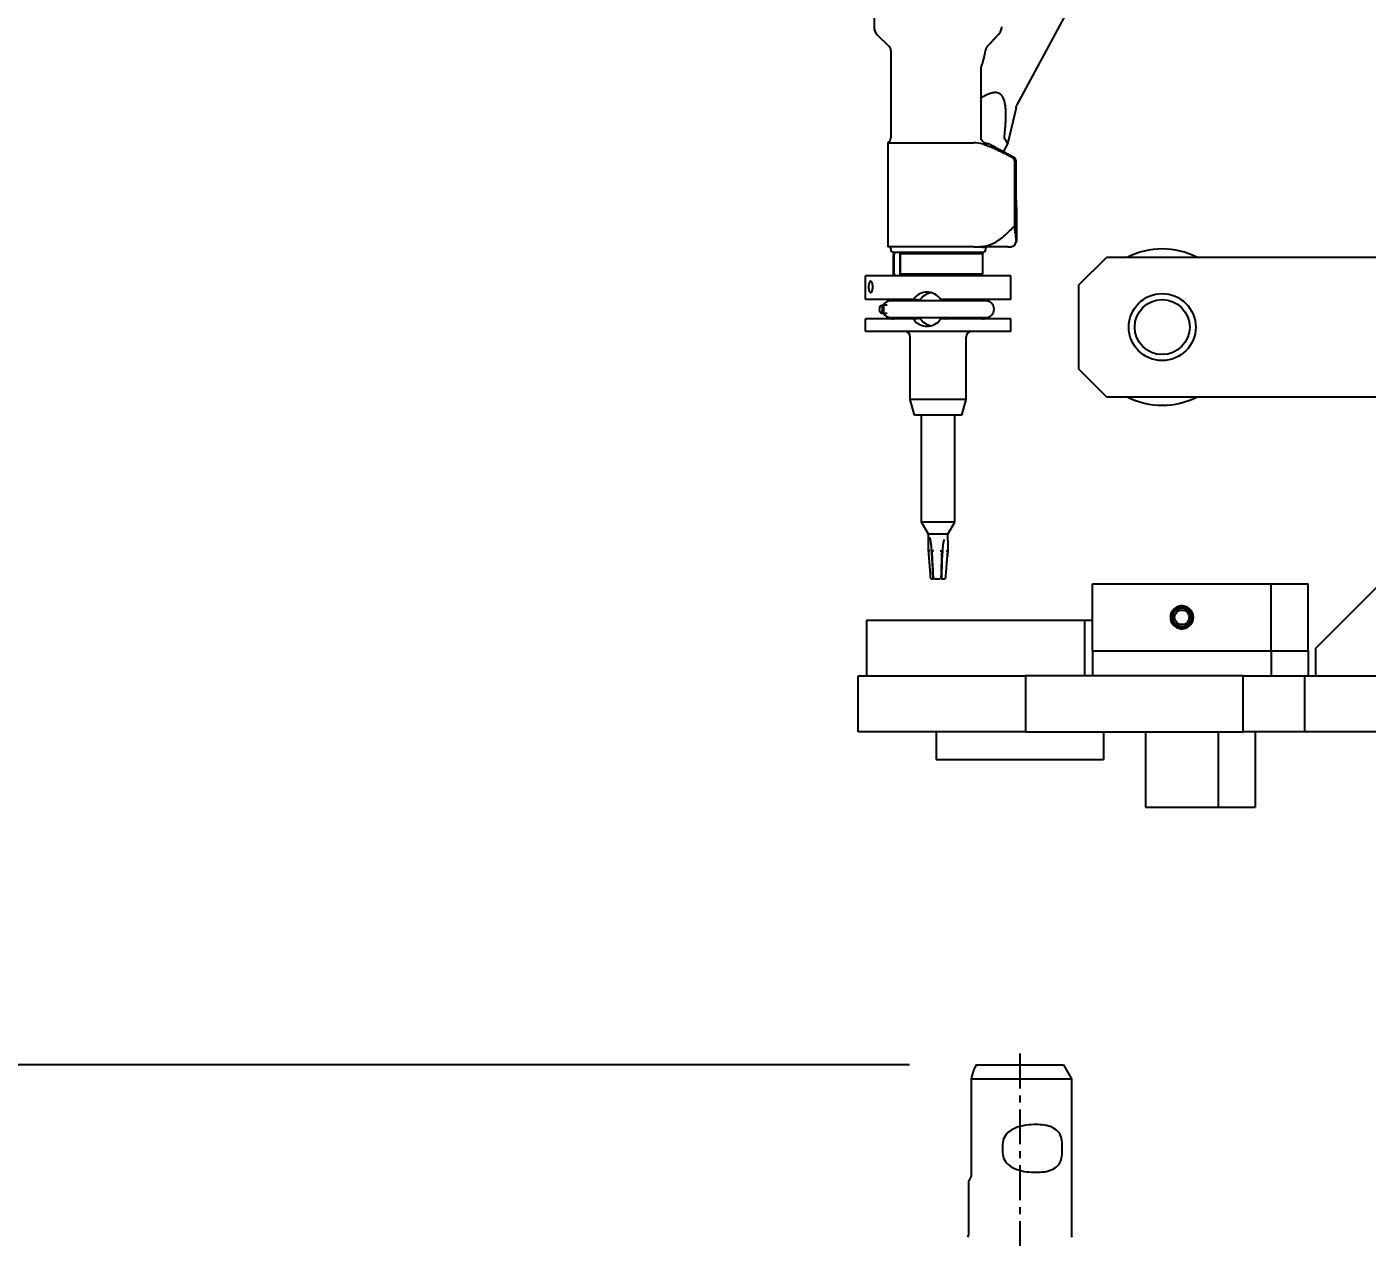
# Model space of a CAD drawing. Header units: millimetres. Extents: x 0 to 7722, y 0 to 5460.
# Drawn here: x 3189.7 to 3429.9, y 1658.3 to 1875.2 of the extents above; entities that cross this region are included whole.
import ezdxf

# ---------------------------------------------------------------- set-up
doc = ezdxf.new("R2010")
doc.units = ezdxf.units.MM
doc.header["$LTSCALE"] = 5
doc.linetypes.add('CENTER', pattern=[2, 1.25, -0.25, 0.25, -0.25])
doc.layers.get('0').update_dxf_attribs({"linetype": 'CONTINUOUS'})
doc.layers.get('Defpoints').update_dxf_attribs({"linetype": 'CONTINUOUS'})
doc.layers.add('1', color=1, linetype='CENTER')
doc.styles.add('DIM', font='romans.shx', dxfattribs={"width": 0.85})
doc.dimstyles.new('KOCPSM$0', dxfattribs={"dimtxt": 3, "dimasz": 2.5, "dimexe": 0.8, "dimexo": 0.8, "dimgap": 0.8, "dimtad": 1, "dimdsep": 46, "dimtxsty": 'DIM', "dimblk": 'CLOSEDBLANK', "dimcen": 0, "dimclrd": 4, "dimclre": 4, "dimclrt": 7, "dimazin": 2, "dimtfac": 1, "dimtmove": 0, "dimatfit": 3, "dimldrblk": 'CLOSEDBLANK', "dimfxl": 1, "dimarcsym": 0})

# ---------------------------------------------------------------- blocks, each defined once
blk = doc.blocks.new('_ClosedBlank')
at = {"color": 0, "linetype": 'ByBlock', "lineweight": -2}
for p, q in [((-1, 0.1667), (0, 0)), ((-1, 0.1667), (-1, -0.1667)), ((0, 0), (-1, -0.1667))]:
    blk.add_line(p, q, dxfattribs=at)
blk = doc.blocks.new('*D14')
at = {"color": 4, "linetype": 'ByBlock', "lineweight": -2, "transparency": 16777216}
for p, q in [((3347.85, 1689.23), (2785.13, 1689.23)), ((2797.13, 572.39), (2797.13, 1651.73)), ((3030.63, 534.89), (2785.13, 534.89))]:
    blk.add_line(p, q, dxfattribs=at)
at = {"layer": 'Defpoints', "color": 0, "transparency": 16777216}
for p in [(2797.13, 1689.23), (3359.85, 1689.23), (3042.63, 534.89)]:
    blk.add_point(p, dxfattribs=at)
at = {"color": 4, "lineweight": -2, "transparency": 16777216, "xscale": 37.5, "yscale": 37.5, "zscale": 37.5}
for p, rotation in [((2797.13, 1689.23), 90), ((2797.13, 534.89), 270)]:
    blk.add_blockref('_ClosedBlank', p, dxfattribs=dict(at, rotation=rotation))
at = {"color": 7, "transparency": 16777216, "insert": (2750.85, 1112.06), "char_height": 45, "attachment_point": 5, "rotation": 90, "style": 'DIM'}
blk.add_mtext('(1154.33)', dxfattribs=at)

msp = doc.modelspace()

# ---------------------------------------------------------------- linework, layer by layer
for p, q in [((3341.502, 1896.007), (3341.502, 1875.201)), ((3367.153, 1861.24), (3381.522, 1887.898)), ((3344.209, 1871.665), (3342.088, 1873.787)), ((3364.387, 1875.201), (3364.386, 1875.198)), ((3344.502, 1870.958), (3344.502, 1855.301)), ((3360.979, 1868.609), (3360.979, 1868.876)), ((3360.7, 1855.301), (3360.7, 1867.742)), ((3366.943, 1860.684), (3365.428, 1854.157)), ((3344.002, 1854.435), (3359.394, 1854.435)), ((3344.002, 1854.435), (3344.002, 1835.801)), ((3361.639, 1854.301), (3361.861, 1854.301)), ((3364.714, 1852.814), (3365.405, 1854.098)), ((3366.726, 1839.622), (3366.726, 1850.971)), ((3366.988, 1845.859), (3366.988, 1850.971)), ((3367.002, 1842.851), (3367.002, 1836.801)), ((3359.394, 1835.801), (3344.002, 1835.801)), ((3344.502, 1835.501), (3344.502, 1835.301)), ((3345.002, 1834.801), (3361.002, 1834.801)), ((3345.302, 1834.801), (3345.002, 1834.501)), ((3346.116, 1834.801), (3346.116, 1830.601)), ((3359.394, 1835.801), (3360.383, 1835.801)), ((3360.564, 1835.801), (3360.383, 1835.801)), ((3361.51, 1835.801), (3360.564, 1835.801)), ((3360.702, 1834.801), (3361.002, 1834.501)), ((3361.502, 1835.501), (3361.502, 1835.301)), ((3365.459, 1835.801), (3361.51, 1835.801)), ((3365.459, 1835.801), (3366.149, 1835.801)), ((3366.646, 1836.051), (3366.935, 1836.551)), ((3345.128, 1834.501), (3345.002, 1834.501)), ((3345.002, 1830.901), (3345.002, 1834.501)), ((3345.128, 1830.901), (3345.128, 1834.501)), ((3361.002, 1834.501), (3346.204, 1834.501)), ((3346.204, 1834.501), (3346.204, 1830.901)), ((3361.002, 1830.901), (3361.002, 1834.501)), ((3378.132, 1828.894), (3383.132, 1833.894)), ((3468.132, 1833.894), (3383.132, 1833.894)), ((3366.002, 1830.601), (3340.002, 1830.601)), ((3340.002, 1826.351), (3340.002, 1830.601)), ((3345.128, 1830.901), (3345.002, 1830.901)), ((3345.302, 1830.601), (3345.002, 1830.901)), ((3361.002, 1830.901), (3346.204, 1830.901)), ((3360.702, 1830.601), (3361.002, 1830.901)), ((3366.002, 1826.351), (3366.002, 1830.601)), ((3378.132, 1828.894), (3378.132, 1813.894)), ((3348.54, 1826.351), (3340.002, 1826.351)), ((3342.708, 1825.267), (3342.985, 1825.347)), ((3343.854, 1825.351), (3343.013, 1825.351)), ((3361.502, 1826.101), (3344.502, 1826.101)), ((3348.54, 1826.351), (3349.305, 1826.351)), ((3366.002, 1826.351), (3353.474, 1826.351)), ((3348.54, 1822.851), (3340.002, 1822.851)), ((3340.002, 1820.601), (3340.002, 1822.851)), ((3342.708, 1823.935), (3342.985, 1823.855)), ((3343.854, 1823.851), (3343.013, 1823.851)), ((3344.502, 1823.101), (3361.502, 1823.101)), ((3349.305, 1822.851), (3348.54, 1822.851)), ((3366.002, 1822.851), (3353.474, 1822.851)), ((3366.002, 1820.601), (3366.002, 1822.851)), ((3366.002, 1820.601), (3340.002, 1820.601)), ((3348.002, 1808.4), (3348.002, 1819.601)), ((3358.002, 1808.4), (3358.002, 1819.601)), ((3383.132, 1808.894), (3378.132, 1813.894)), ((3358.002, 1808.4), (3348.002, 1808.4)), ((3348.752, 1805.601), (3348.002, 1808.4)), ((3357.252, 1805.601), (3358.002, 1808.4)), ((3383.132, 1808.894), (3455.632, 1808.894)), ((3357.252, 1805.601), (3348.752, 1805.601)), ((3350.002, 1786.466), (3350.002, 1805.601)), ((3356.002, 1786.466), (3356.002, 1805.601)), ((3420.632, 1763.894), (3450.632, 1793.894)), ((3356.002, 1786.466), (3350.002, 1786.466)), ((3351.252, 1784.301), (3350.002, 1786.466)), ((3354.752, 1784.301), (3356.002, 1786.466)), ((3354.752, 1784.301), (3351.252, 1784.301)), ((3351.252, 1783.234), (3351.252, 1784.301)), ((3354.752, 1783.17), (3354.752, 1784.301)), ((3351.895, 1781.301), (3351.894, 1781.301)), ((3351.907, 1781.301), (3351.895, 1781.301)), ((3351.907, 1781.301), (3351.907, 1781.301)), ((3353.636, 1781.301), (3353.622, 1781.301)), ((3353.622, 1781.301), (3353.622, 1781.301)), ((3353.637, 1781.301), (3353.636, 1781.301)), ((3354.732, 1781.301), (3354.729, 1781.301)), ((3354.729, 1781.301), (3354.729, 1781.301)), ((3354.732, 1781.301), (3354.732, 1781.301)), ((3351.805, 1776.301), (3352.107, 1776.301)), ((3352.38, 1776.301), (3353.277, 1776.301)), ((3353.58, 1776.301), (3354.149, 1776.301)), ((3380.66, 1775.394), (3412.66, 1775.394)), ((3380.66, 1763.394), (3380.66, 1775.394)), ((3412.66, 1763.394), (3412.66, 1775.394)), ((3412.66, 1775.394), (3419.282, 1775.394)), ((3419.282, 1763.394), (3419.282, 1775.394)), ((3340.132, 1768.894), (3379.245, 1768.894)), ((3340.132, 1768.894), (3340.132, 1758.894)), ((3379.245, 1768.894), (3380.66, 1768.894)), ((3379.245, 1758.894), (3379.245, 1768.894)), ((3380.66, 1763.394), (3412.66, 1763.394)), ((3380.66, 1763.394), (3380.66, 1758.894)), ((3380.66, 1763.394), (3412.66, 1763.394)), ((3412.66, 1763.394), (3412.66, 1758.894)), ((3412.66, 1763.394), (3419.282, 1763.394)), ((3412.66, 1763.394), (3419.282, 1763.394)), ((3419.282, 1763.394), (3419.282, 1758.894)), ((3420.632, 1758.894), (3420.632, 1763.894)), ((3338.632, 1758.894), (3368.632, 1758.894)), ((3338.632, 1748.894), (3338.632, 1758.894)), ((3368.632, 1758.894), (3368.632, 1748.894)), ((3407.632, 1758.894), (3368.632, 1758.894)), ((3407.632, 1758.894), (3418.632, 1758.894)), ((3407.632, 1748.894), (3407.632, 1758.894)), ((3418.632, 1758.894), (3418.632, 1748.894)), ((3418.632, 1758.894), (3455.632, 1758.894)), ((3368.632, 1748.894), (3338.632, 1748.894)), ((3352.632, 1748.894), (3352.632, 1743.894)), ((3368.632, 1748.894), (3407.632, 1748.894)), ((3382.632, 1748.894), (3382.632, 1743.894)), ((3390.16, 1748.894), (3390.16, 1735.394)), ((3403.16, 1748.894), (3403.16, 1735.394)), ((3418.632, 1748.894), (3407.632, 1748.894)), ((3409.782, 1748.894), (3409.782, 1735.394)), ((3465.632, 1748.894), (3418.632, 1748.894)), ((3352.632, 1743.894), (3382.632, 1743.894)), ((3390.16, 1735.394), (3403.16, 1735.394)), ((3403.16, 1735.394), (3409.782, 1735.394)), ((3359.846, 1689.229), (3359.551, 1688.719)), ((3359.846, 1689.229), (3375.419, 1689.229)), ((3375.419, 1689.229), (3376.862, 1686.729)), ((3358.905, 1686.729), (3376.862, 1686.729)), ((3358.905, 1686.729), (3358.905, 1669.332)), ((3376.862, 1686.729), (3376.862, 1658.666)), ((3364.54, 1674.961), (3364.54, 1673.496)), ((3375.219, 1673.496), (3375.219, 1674.961)), ((3358.402, 1668.105), (3358.402, 1658.666))]:
    msp.add_line(p, q)
for centre, radius in [((3393.132, 1821.394), 6), ((3393.132, 1821.394), 4.927), ((3396.66, 1769.394), 2), ((3396.66, 1769.394), 1.694), ((3396.66, 1769.394), 1.65), ((3396.66, 1769.394), 1.3)]:
    msp.add_circle(centre, radius)
for centre, radius, start, end in [((3343.502, 1875.201), 2, 180, 225), ((3343.502, 1870.958), 1, 0, 45), ((3343.502, 1855.301), 1, 300, 0), ((3344.202, 1835.501), 0.3, 0, 90), ((3345.002, 1835.301), 0.5, 180, 270), ((3361.002, 1835.301), 0.5, 270, 0), ((3361.802, 1835.501), 0.3, 90, 180), ((3366.502, 1836.801), 0.5, 330, 0), ((3393.132, 1821.394), 14, 63.2345, 116.7655), ((3344.502, 1824.601), 1.5, 90, 150), ((3344.752, 1824.601), 1.75, 58.99728, 90), ((3352.249, 1824.601), 3, 100.07864, 150), ((3361.252, 1824.601), 1.75, 90, 119.81642), ((3361.502, 1824.601), 1.5, 270, 90), ((3344.502, 1824.601), 1.5, 210, 270), ((3344.752, 1824.601), 1.75, 270, 301.00272), ((3352.249, 1824.601), 3, 210, 259.92136), ((3361.252, 1824.601), 1.75, 240.18358, 270), ((3347.002, 1819.601), 1, 0, 90), ((3359.002, 1819.601), 1, 90, 180), ((3393.132, 1821.394), 14, 243.2345, 296.7655), ((3357.602, 1658.666), 0.8, 335, 0), ((3377.662, 1658.666), 0.8, 180, 205)]:
    msp.add_arc(centre, radius, start, end)
for centre, major_axis, ratio, start_param, end_param in [((3353.002, 1857.801), (-8.173, -14.665), 0.1591382, 2.5108018, 2.7647728), ((3359.023, 1857.537), (6.382, -3.44), 0.1792183, 0, 0.5131639), ((3343.013, 1824.601), (0, -0.75), 0.3584365, 6.1801243, 9.5278389), ((3352.361, 1824.601), (0, 3.05), 0.9876998, 0.232573, 0.4222108), ((3352.361, 1824.601), (0, -3.05), 0.9876998, 5.8609745, 6.0506123), ((3352.307, 1776.301), (-0.2, 0), 0.00001, 5.7053548, 6.4600935), ((3352.251, 1776.301), (-0.2, 0), 0.00001, 4.0163288, 5.2171383), ((3353.38, 1776.301), (0.2, 0), 0.00001, 0.0283145, 1.031458), ((3354.142, 1776.301), (-0.201, 0), 0.00001, 3.4979338, 4.6903606), ((3367.632, 1677.129), (-9.178, -9.178), 0.1064279, 5.8612566, 6.1771566)]:
    msp.add_ellipse(centre, major_axis=major_axis, ratio=ratio, start_param=start_param, end_param=end_param)
msp.add_ellipse((3342.733, 1824.601), major_axis=(0, 0.67), ratio=0.3584365)
for points, weights in [([(3363.499, 1873.553), (3362.485, 1872.409), (3361.779, 1871.665)], [1.41214641947, 1.55394282182, 1.6624071714]), ([(3364.043, 1863.193), (3362.996, 1863.841), (3360.7, 1862.477)], [1.49270826672, 1.49270826672, 1.40989066955]), ([(3364.873, 1855.663), (3365.64, 1862.206), (3364.043, 1863.193)], [1.30023879758, 1.49270826672, 1.49270826672]), ([(3366.477, 1851.837), (3363.736, 1853.379), (3361.861, 1854.301)], [1.63275888052, 1.89828217415, 2.10258817357]), ([(3366.169, 1851.837), (3363.918, 1852.995), (3362.209, 1853.715)], [2.37836282297, 2.62948605677, 2.81432117218]), ([(3359.551, 1688.719), (3359.25, 1688.196), (3358.905, 1686.729)], [1.84239395411, 1.80823891034, 1.71881645457])]:
    msp.add_rational_spline(points, weights, degree=2)
for points in [[(3363.499, 1873.553), (3363.585, 1873.63), (3363.67, 1873.708), (3363.755, 1873.787)], [(3366.948, 1836.801), (3366.958, 1836.71), (3366.941, 1836.624), (3366.905, 1836.551)], [(3360.382, 1826.119), (3360.371, 1826.113), (3360.361, 1826.107), (3360.351, 1826.101)], [(3360.351, 1823.101), (3360.361, 1823.095), (3360.371, 1823.088), (3360.382, 1823.082)], [(3351.252, 1783.157), (3351.252, 1783.16), (3351.252, 1783.164), (3351.252, 1783.167)], [(3351.27, 1781.299), (3351.267, 1781.923), (3351.252, 1782.557), (3351.252, 1783.157)], [(3352.074, 1782.945), (3352.073, 1782.947), (3352.073, 1782.949), (3352.073, 1782.95)], [(3354.037, 1783.343), (3354.037, 1783.343), (3354.036, 1783.342), (3354.036, 1783.342)], [(3354.752, 1783.157), (3354.752, 1783.16), (3354.752, 1783.164), (3354.752, 1783.167)], [(3351.354, 1780.316), (3351.327, 1780.644), (3351.299, 1780.972), (3351.27, 1781.299)], [(3351.357, 1780.284), (3351.356, 1780.295), (3351.355, 1780.305), (3351.354, 1780.316)], [(3351.822, 1781.296), (3351.822, 1781.296), (3351.849, 1781.298), (3351.894, 1781.301)], [(3352.107, 1776.301), (3352.056, 1777.63), (3351.988, 1778.959), (3351.903, 1780.288)], [(3352.223, 1781.71), (3352.223, 1781.712), (3352.223, 1781.713), (3352.223, 1781.714)], [(3353.699, 1780.292), (3353.639, 1778.962), (3353.6, 1777.631), (3353.58, 1776.301)], [(3354.734, 1781.299), (3354.705, 1780.972), (3354.677, 1780.644), (3354.65, 1780.316)], [(3354.734, 1781.299), (3354.734, 1781.3), (3354.733, 1781.3), (3354.732, 1781.301)]]:
    msp.add_open_spline(points, degree=3)
for points, knots in [([(3363.755, 1873.787), (3363.772, 1873.802), (3363.789, 1873.818), (3363.978, 1874.005), (3364.146, 1874.247), (3364.33, 1874.691), (3364.386, 1874.964), (3364.386, 1875.198)], [-0.15292345, -0.15292345, -0.15292345, -0.15292345, -0.14581802, -0.14581802, -0.07035127, -0.07035127, -0.00025881, -0.00025881, -0.00025881, -0.00025881]), ([(3361.779, 1871.665), (3361.766, 1871.652), (3361.754, 1871.638), (3361.711, 1871.589), (3361.675, 1871.54), (3361.62, 1871.453), (3361.591, 1871.4), (3361.545, 1871.299), (3361.522, 1871.236), (3361.485, 1871.107), (3361.469, 1871.023), (3361.461, 1870.958)], [0.383455157, 0.383455157, 0.383455157, 0.383455157, 0.389485625, 0.389485625, 0.405083054, 0.405083054, 0.420535132, 0.420535132, 0.440533626, 0.440533626, 0.47236302, 0.47236302, 0.47236302, 0.47236302]), ([(3360.7, 1867.742), (3360.7, 1867.812), (3360.704, 1867.882), (3360.721, 1868.017), (3360.734, 1868.083), (3360.78, 1868.267), (3360.824, 1868.371), (3360.902, 1868.513), (3360.941, 1868.566), (3360.979, 1868.609)], [-0.42747593, -0.42747593, -0.42747593, -0.42747593, -0.40671241, -0.40671241, -0.38594888, -0.38594888, -0.34442183, -0.34442183, -0.31071867, -0.31071867, -0.31071867, -0.31071867]), ([(3366.943, 1860.684), (3366.952, 1860.721), (3366.961, 1860.758), (3366.983, 1860.832), (3366.995, 1860.87), (3367.02, 1860.944), (3367.034, 1860.982), (3367.065, 1861.057), (3367.081, 1861.094), (3367.116, 1861.167), (3367.134, 1861.204), (3367.153, 1861.24)], [3.911019667, 3.911019667, 3.911019667, 3.911019667, 3.920785884, 3.920785884, 3.9305521, 3.9305521, 3.940318317, 3.940318317, 3.950084533, 3.950084533, 3.95985075, 3.95985075, 3.95985075, 3.95985075]), ([(3362.209, 1853.715), (3361.815, 1853.881), (3361.413, 1854.033), (3360.428, 1854.335), (3359.864, 1854.435), (3359.394, 1854.435)], [-4.617269, -4.617269, -4.617269, -4.617269, -4.48744405, -4.48744405, -4.28712216, -4.28712216, -4.28712216, -4.28712216]), ([(3361.242, 1854.435), (3361.147, 1854.485), (3361.06, 1854.55), (3360.895, 1854.716), (3360.824, 1854.821), (3360.728, 1855.047), (3360.702, 1855.166), (3360.7, 1855.291), (3360.7, 1855.296), (3360.7, 1855.301)], [0.05569397, 0.05569397, 0.05569397, 0.05569397, 0.08803626, 0.08803626, 0.12589464, 0.12589464, 0.16212702, 0.16212702, 0.16358758, 0.16358758, 0.16358758, 0.16358758]), ([(3361.639, 1854.301), (3361.626, 1854.301), (3361.611, 1854.302), (3361.564, 1854.308), (3361.519, 1854.318), (3361.442, 1854.343), (3361.406, 1854.357), (3361.332, 1854.389), (3361.287, 1854.411), (3361.242, 1854.435)], [-1.31090304, -1.31090304, -1.31090304, -1.31090304, -1.300243069, -1.300243069, -1.279977126, -1.279977126, -1.268482625, -1.268482625, -1.254035372, -1.254035372, -1.254035372, -1.254035372]), ([(3364.886, 1855.102), (3364.881, 1855.108), (3364.876, 1855.115), (3364.868, 1855.135), (3364.864, 1855.146), (3364.856, 1855.184), (3364.852, 1855.214), (3364.843, 1855.369), (3364.856, 1855.522), (3364.873, 1855.663)], [0.204289885, 0.204289885, 0.204289885, 0.204289885, 0.20877227, 0.20877227, 0.213254655, 0.213254655, 0.222219424, 0.222219424, 0.262494353, 0.262494353, 0.262494353, 0.262494353]), ([(3366.726, 1850.971), (3366.726, 1851.087), (3366.698, 1851.223), (3366.604, 1851.445), (3366.517, 1851.567), (3366.357, 1851.722), (3366.264, 1851.788), (3366.169, 1851.837)], [0, 0, 0, 0, 0.03492426, 0.03492426, 0.07307462, 0.07307462, 0.10445099, 0.10445099, 0.10445099, 0.10445099]), ([(3366.988, 1850.971), (3366.988, 1851.09), (3366.96, 1851.231), (3366.869, 1851.456), (3366.787, 1851.578), (3366.639, 1851.728), (3366.559, 1851.79), (3366.477, 1851.837)], [-0.6250224, -0.6250224, -0.6250224, -0.6250224, -0.58907957, -0.58907957, -0.55147871, -0.55147871, -0.52362548, -0.52362548, -0.52362548, -0.52362548]), ([(3367.002, 1842.851), (3367.002, 1842.986), (3367.002, 1843.122), (3366.998, 1844.112), (3366.988, 1845.014), (3366.988, 1845.859)], [-2.04617867, -2.04617867, -2.04617867, -2.04617867, -2.00520624, -2.00520624, -1.75181268, -1.75181268, -1.75181268, -1.75181268]), ([(3362.209, 1836.127), (3362.599, 1836.269), (3362.972, 1836.449), (3363.951, 1837.014), (3364.597, 1837.517), (3365.743, 1838.576), (3366.254, 1839.117), (3366.726, 1839.622)], [2.20575579, 2.20575579, 2.20575579, 2.20575579, 2.32798187, 2.32798187, 2.5631075, 2.5631075, 2.77326512, 2.77326512, 2.77326512, 2.77326512]), ([(3366.789, 1838.308), (3366.758, 1838.688), (3366.735, 1839.094), (3366.727, 1839.551), (3366.727, 1839.587), (3366.726, 1839.622)], [1.12021836, 1.12021836, 1.12021836, 1.12021836, 1.24682249, 1.24682249, 1.25764339, 1.25764339, 1.25764339, 1.25764339]), ([(3366.789, 1838.308), (3366.79, 1838.297), (3366.791, 1838.287), (3366.832, 1837.792), (3366.884, 1837.357), (3366.932, 1836.94), (3366.94, 1836.869), (3366.948, 1836.801)], [0.14898916, 0.14898916, 0.14898916, 0.14898916, 0.15238407, 0.15238407, 0.30476813, 0.30476813, 0.33712574, 0.33712574, 0.33712574, 0.33712574]), ([(3345.128, 1834.501), (3345.153, 1834.527), (3345.178, 1834.553), (3345.202, 1834.579), (3345.273, 1834.653), (3345.343, 1834.727), (3345.414, 1834.801)], [0.00222911995, 0.00222911995, 0.00222911995, 0.00222911995, 0.00234002141, 0.00234002141, 0.00234002141, 0.00265738591, 0.00265738591, 0.00265738591, 0.00265738591]), ([(3346.489, 1834.801), (3346.419, 1834.727), (3346.348, 1834.653), (3346.278, 1834.579), (3346.253, 1834.553), (3346.228, 1834.527), (3346.204, 1834.501)], [0.00202266146, 0.00202266146, 0.00202266146, 0.00202266146, 0.00234002541, 0.00234002541, 0.00234002541, 0.00245092669, 0.00245092669, 0.00245092669, 0.00245092669]), ([(3360.383, 1835.801), (3360.912, 1835.801), (3361.483, 1835.886), (3362.112, 1836.093), (3362.16, 1836.11), (3362.209, 1836.127)], [0.68786302, 0.68786302, 0.68786302, 0.68786302, 0.832184, 0.832184, 0.84430991, 0.84430991, 0.84430991, 0.84430991]), ([(3360.564, 1835.801), (3360.596, 1835.801), (3360.634, 1835.793), (3360.723, 1835.772), (3360.766, 1835.761), (3360.838, 1835.749), (3360.866, 1835.745), (3360.905, 1835.743), (3360.915, 1835.742), (3360.933, 1835.742), (3360.939, 1835.741), (3360.952, 1835.741), (3360.958, 1835.741), (3360.972, 1835.742), (3360.98, 1835.742), (3361.006, 1835.743), (3361.023, 1835.744), (3361.175, 1835.758), (3361.314, 1835.792), (3361.472, 1835.8), (3361.49, 1835.801), (3361.51, 1835.801)], [-0.40873424, -0.40873424, -0.40873424, -0.40873424, -0.39247721, -0.39247721, -0.37887754, -0.37887754, -0.37042967, -0.37042967, -0.36714782, -0.36714782, -0.36499256, -0.36499256, -0.36288588, -0.36288588, -0.36000227, -0.36000227, -0.35340182, -0.35340182, -0.30141926, -0.30141926, -0.29550307, -0.29550307, -0.29550307, -0.29550307]), ([(3366.646, 1836.051), (3366.63, 1836.022), (3366.609, 1835.995), (3366.486, 1835.864), (3366.333, 1835.802), (3366.152, 1835.801), (3366.151, 1835.801), (3366.149, 1835.801)], [0.67446904, 0.67446904, 0.67446904, 0.67446904, 0.69577032, 0.69577032, 0.78462227, 0.78462227, 0.78527362, 0.78527362, 0.78527362, 0.78527362]), ([(3366.905, 1836.551), (3366.894, 1836.528), (3366.883, 1836.506), (3366.787, 1836.311), (3366.711, 1836.164), (3366.646, 1836.051)], [0.26902625, 0.26902625, 0.26902625, 0.26902625, 0.28071796, 0.28071796, 0.37320228, 0.37320228, 0.37320228, 0.37320228]), ([(3345.414, 1830.601), (3345.343, 1830.675), (3345.273, 1830.749), (3345.202, 1830.823), (3345.178, 1830.849), (3345.153, 1830.875), (3345.128, 1830.901)], [0.00202266146, 0.00202266146, 0.00202266146, 0.00202266146, 0.00234002541, 0.00234002541, 0.00234002541, 0.00245092669, 0.00245092669, 0.00245092669, 0.00245092669]), ([(3346.204, 1830.901), (3346.228, 1830.875), (3346.253, 1830.849), (3346.278, 1830.823), (3346.348, 1830.749), (3346.419, 1830.675), (3346.489, 1830.601)], [0.00222911995, 0.00222911995, 0.00222911995, 0.00222911995, 0.00234002141, 0.00234002141, 0.00234002141, 0.00265738591, 0.00265738591, 0.00265738591, 0.00265738591]), ([(3341.282, 1828.601), (3341.282, 1828.733), (3341.27, 1828.873), (3341.224, 1829.132), (3341.19, 1829.25), (3341.113, 1829.436), (3341.066, 1829.517), (3340.966, 1829.624), (3340.913, 1829.651), (3340.819, 1829.651), (3340.77, 1829.624), (3340.685, 1829.517), (3340.648, 1829.436), (3340.591, 1829.25), (3340.567, 1829.132), (3340.537, 1828.873), (3340.529, 1828.733), (3340.529, 1828.601)], [-0.3165648, -0.3165648, -0.3165648, -0.3165648, -0.27699417, -0.27699417, -0.23742354, -0.23742354, -0.19785297, -0.19785297, -0.1582824, -0.1582824, -0.11871183, -0.11871183, -0.07914126, -0.07914126, -0.03957063, -0.03957063, 0, 0, 0, 0]), ([(3340.529, 1828.601), (3340.529, 1828.469), (3340.537, 1828.328), (3340.567, 1828.07), (3340.591, 1827.952), (3340.648, 1827.765), (3340.685, 1827.684), (3340.77, 1827.577), (3340.819, 1827.551), (3340.913, 1827.551), (3340.966, 1827.577), (3341.066, 1827.684), (3341.113, 1827.765), (3341.19, 1827.952), (3341.224, 1828.07), (3341.27, 1828.328), (3341.282, 1828.469), (3341.282, 1828.601)], [-0.6331296, -0.6331296, -0.6331296, -0.6331296, -0.59355897, -0.59355897, -0.55398834, -0.55398834, -0.51441777, -0.51441777, -0.4748472, -0.4748472, -0.43527663, -0.43527663, -0.39570606, -0.39570606, -0.35613543, -0.35613543, -0.3165648, -0.3165648, -0.3165648, -0.3165648]), ([(3353.474, 1826.351), (3353.369, 1826.499), (3353.252, 1826.635), (3352.854, 1827.027), (3352.509, 1827.262), (3351.756, 1827.574), (3351.349, 1827.651), (3350.59, 1827.651), (3350.188, 1827.574), (3349.457, 1827.262), (3349.127, 1827.027), (3348.75, 1826.635), (3348.639, 1826.499), (3348.54, 1826.351)], [-1.66713451, -1.66713451, -1.66713451, -1.66713451, -1.61494022, -1.61494022, -1.49959267, -1.49959267, -1.38424512, -1.38424512, -1.26889757, -1.26889757, -1.15355002, -1.15355002, -1.10135573, -1.10135573, -1.10135573, -1.10135573]), ([(3349.305, 1826.351), (3349.317, 1826.351), (3349.326, 1826.346), (3349.353, 1826.306), (3349.337, 1826.221), (3349.308, 1826.101)], [-0.89366391, -0.89366391, -0.89366391, -0.89366391, -0.87052369, -0.87052369, -0.78722304, -0.78722304, -0.78722304, -0.78722304]), ([(3354.554, 1826.101), (3354.472, 1826.194), (3354.394, 1826.266), (3354.294, 1826.336), (3354.262, 1826.351), (3354.24, 1826.351)], [-0.38513284, -0.38513284, -0.38513284, -0.38513284, -0.32067834, -0.32067834, -0.27864497, -0.27864497, -0.27864497, -0.27864497]), ([(3348.54, 1822.851), (3348.639, 1822.703), (3348.75, 1822.566), (3349.127, 1822.174), (3349.457, 1821.94), (3350.188, 1821.628), (3350.59, 1821.551), (3351.349, 1821.551), (3351.756, 1821.628), (3352.509, 1821.94), (3352.854, 1822.174), (3353.252, 1822.566), (3353.369, 1822.703), (3353.474, 1822.851)], [-0.74430443, -0.74430443, -0.74430443, -0.74430443, -0.69211014, -0.69211014, -0.57676259, -0.57676259, -0.46141504, -0.46141504, -0.34606749, -0.34606749, -0.23071994, -0.23071994, -0.17852565, -0.17852565, -0.17852565, -0.17852565]), ([(3349.308, 1823.101), (3349.331, 1823.007), (3349.345, 1822.936), (3349.338, 1822.866), (3349.327, 1822.851), (3349.305, 1822.851)], [-0.38513284, -0.38513284, -0.38513284, -0.38513284, -0.32067834, -0.32067834, -0.27864497, -0.27864497, -0.27864497, -0.27864497]), ([(3354.24, 1822.851), (3354.252, 1822.851), (3354.267, 1822.855), (3354.349, 1822.895), (3354.449, 1822.981), (3354.554, 1823.101)], [-0.89366391, -0.89366391, -0.89366391, -0.89366391, -0.87052369, -0.87052369, -0.78722304, -0.78722304, -0.78722304, -0.78722304]), ([(3351.822, 1781.296), (3351.813, 1781.614), (3351.798, 1781.931), (3351.748, 1782.5), (3351.718, 1782.752), (3351.654, 1783.127), (3351.629, 1783.254), (3351.583, 1783.439), (3351.567, 1783.501), (3351.53, 1783.621), (3351.508, 1783.681), (3351.487, 1783.731)], [0, 0, 0, 0, 0.09523713, 0.09523713, 0.17170108, 0.17170108, 0.21122602, 0.21122602, 0.23161071, 0.23161071, 0.25261386, 0.25261386, 0.25261386, 0.25261386]), ([(3354.036, 1783.342), (3353.965, 1783.12), (3353.917, 1782.887), (3353.819, 1782.271), (3353.788, 1781.882), (3353.768, 1781.429), (3353.766, 1781.363), (3353.764, 1781.297)], [0, 0, 0, 0, 0.0712415, 0.0712415, 0.18769507, 0.18769507, 0.2074336, 0.2074336, 0.2074336, 0.2074336]), ([(3354.752, 1783.157), (3354.752, 1782.787), (3354.745, 1782.403), (3354.738, 1781.781), (3354.735, 1781.54), (3354.734, 1781.299)], [0, 0, 0, 0, 0.11531454, 0.11531454, 0.18752365, 0.18752365, 0.18752365, 0.18752365]), ([(3351.488, 1781.302), (3351.427, 1781.299), (3351.366, 1781.297), (3351.325, 1781.296), (3351.29, 1781.296), (3351.27, 1781.297), (3351.27, 1781.299)], [-0.00000992695, -0.00000992695, -0.00000992695, -0.00000992695, 0.0001725388, 0.0001725388, 0.0001725388, 0.00032529346, 0.00032529346, 0.00032529346, 0.00032529346]), ([(3351.672, 1776.301), (3351.637, 1776.763), (3351.607, 1777.164), (3351.568, 1777.669), (3351.563, 1777.731), (3351.545, 1777.961), (3351.532, 1778.126), (3351.492, 1778.631), (3351.465, 1778.957), (3351.41, 1779.632), (3351.378, 1780.021), (3351.357, 1780.284)], [-0.31975458, -0.31975458, -0.31975458, -0.31975458, -0.21440736, -0.21440736, -0.19950868, -0.19950868, -0.1597817, -0.1597817, -0.07928269, -0.07928269, 0, 0, 0, 0]), ([(3351.903, 1780.288), (3351.892, 1780.456), (3351.88, 1780.624), (3351.859, 1780.876), (3351.852, 1780.96), (3351.841, 1781.086), (3351.837, 1781.128), (3351.831, 1781.191), (3351.83, 1781.212), (3351.826, 1781.254), (3351.824, 1781.275), (3351.822, 1781.296)], [0, 0, 0, 0, 0.05061664, 0.05061664, 0.07593472, 0.07593472, 0.08859478, 0.08859478, 0.09492493, 0.09492493, 0.10125511, 0.10125511, 0.10125511, 0.10125511]), ([(3352.213, 1781.302), (3352.188, 1781.299), (3352.136, 1781.297), (3352.078, 1781.296), (3352.019, 1781.296), (3351.955, 1781.298), (3351.907, 1781.301)], [-0.00000992695, -0.00000992695, -0.00000992695, -0.00000992695, 0.0001725388, 0.0001725388, 0.0001725388, 0.00035500456, 0.00035500456, 0.00035500456, 0.00035500456]), ([(3351.954, 1780.284), (3351.946, 1780.443), (3351.937, 1780.602), (3351.929, 1780.761), (3351.921, 1780.896), (3351.914, 1781.032), (3351.908, 1781.168)], [0.00063452659, 0.00063452659, 0.00063452659, 0.00063452659, 0.00111235966, 0.00111235966, 0.00111235966, 0.00152111313, 0.00152111313, 0.00152111313, 0.00152111313]), ([(3352.155, 1776.301), (3352.133, 1776.763), (3352.113, 1777.164), (3352.088, 1777.669), (3352.085, 1777.731), (3352.074, 1777.961), (3352.065, 1778.126), (3352.04, 1778.631), (3352.023, 1778.957), (3351.988, 1779.632), (3351.968, 1780.021), (3351.954, 1780.284)], [-0.31975627, -0.31975627, -0.31975627, -0.31975627, -0.2144085, -0.2144085, -0.19950974, -0.19950974, -0.15978254, -0.15978254, -0.07928311, -0.07928311, 0, 0, 0, 0]), ([(3353.353, 1781.302), (3353.36, 1781.299), (3353.396, 1781.297), (3353.448, 1781.296), (3353.499, 1781.296), (3353.565, 1781.298), (3353.622, 1781.301)], [-0.00000992695, -0.00000992695, -0.00000992695, -0.00000992695, 0.0001725388, 0.0001725388, 0.0001725388, 0.00035500456, 0.00035500456, 0.00035500456, 0.00035500456]), ([(3353.599, 1780.284), (3353.591, 1780.021), (3353.58, 1779.632), (3353.56, 1778.957), (3353.55, 1778.631), (3353.536, 1778.126), (3353.531, 1777.961), (3353.524, 1777.731), (3353.523, 1777.669), (3353.508, 1777.164), (3353.497, 1776.763), (3353.485, 1776.301)], [-0.42174674, -0.42174674, -0.42174674, -0.42174674, -0.31718373, -0.31718373, -0.21100002, -0.21100002, -0.15860356, -0.15860356, -0.13895293, -0.13895293, -0.000001, -0.000001, -0.000001, -0.000001]), ([(3353.626, 1781.168), (3353.622, 1781.032), (3353.618, 1780.896), (3353.613, 1780.761), (3353.609, 1780.602), (3353.604, 1780.443), (3353.599, 1780.284)], [-0.00000875301, -0.00000875301, -0.00000875301, -0.00000875301, 0.00040000102, 0.00040000102, 0.00040000102, 0.00087783477, 0.00087783477, 0.00087783477, 0.00087783477]), ([(3353.763, 1781.297), (3353.764, 1781.297), (3353.761, 1781.297), (3353.755, 1781.296), (3353.738, 1781.296), (3353.694, 1781.298), (3353.637, 1781.301)], [0.00011331088, 0.00011331088, 0.00011331088, 0.00011331088, 0.0001725388, 0.0001725388, 0.0001725388, 0.00035500456, 0.00035500456, 0.00035500456, 0.00035500456]), ([(3353.764, 1781.297), (3353.76, 1781.255), (3353.757, 1781.213), (3353.752, 1781.152), (3353.751, 1781.133), (3353.746, 1781.075), (3353.743, 1781.037), (3353.729, 1780.844), (3353.72, 1780.69), (3353.707, 1780.455), (3353.702, 1780.373), (3353.699, 1780.292)], [0, 0, 0, 0, 0.01261487, 0.01261487, 0.0184127, 0.0184127, 0.03000837, 0.03000837, 0.07639285, 0.07639285, 0.1009428, 0.1009428, 0.1009428, 0.1009428]), ([(3354.332, 1776.301), (3354.367, 1776.763), (3354.397, 1777.164), (3354.437, 1777.669), (3354.441, 1777.731), (3354.459, 1777.961), (3354.472, 1778.126), (3354.513, 1778.631), (3354.539, 1778.957), (3354.594, 1779.632), (3354.626, 1780.021), (3354.647, 1780.284)], [-0.31975459, -0.31975459, -0.31975459, -0.31975459, -0.21440736, -0.21440736, -0.19950868, -0.19950868, -0.1597817, -0.1597817, -0.07928269, -0.07928269, 0, 0, 0, 0]), ([(3354.453, 1781.302), (3354.509, 1781.299), (3354.575, 1781.297), (3354.628, 1781.296), (3354.681, 1781.296), (3354.719, 1781.298), (3354.729, 1781.301)], [-0.00000992695, -0.00000992695, -0.00000992695, -0.00000992695, 0.0001725388, 0.0001725388, 0.0001725388, 0.00035500456, 0.00035500456, 0.00035500456, 0.00035500456]), ([(3354.647, 1780.284), (3354.66, 1780.443), (3354.674, 1780.602), (3354.687, 1780.761), (3354.698, 1780.896), (3354.709, 1781.032), (3354.72, 1781.168)], [0.00063656239, 0.00063656239, 0.00063656239, 0.00063656239, 0.00111439546, 0.00111439546, 0.00111439546, 0.00152314892, 0.00152314892, 0.00152314892, 0.00152314892]), ([(3351.805, 1776.301), (3351.787, 1776.301), (3351.77, 1776.301), (3351.737, 1776.301), (3351.723, 1776.301), (3351.698, 1776.301), (3351.689, 1776.301), (3351.676, 1776.301), (3351.673, 1776.301), (3351.672, 1776.301)], [0, 0, 0, 0, 0.005840345, 0.005840345, 0.01206329, 0.01206329, 0.018186243, 0.018186243, 0.024126094, 0.024126094, 0.024126094, 0.024126094]), ([(3398.71, 1769.394), (3398.71, 1769.136), (3398.658, 1768.861), (3398.449, 1768.356), (3398.291, 1768.126), (3397.928, 1767.762), (3397.697, 1767.604), (3397.192, 1767.395), (3396.918, 1767.344), (3396.402, 1767.344), (3396.127, 1767.395), (3395.622, 1767.604), (3395.392, 1767.762), (3395.028, 1768.126), (3394.871, 1768.356), (3394.661, 1768.861), (3394.61, 1769.136), (3394.61, 1769.651), (3394.661, 1769.926), (3394.871, 1770.431), (3395.028, 1770.661), (3395.392, 1771.025), (3395.622, 1771.183), (3396.127, 1771.392), (3396.402, 1771.444), (3396.918, 1771.444), (3397.192, 1771.392), (3397.697, 1771.183), (3397.928, 1771.025), (3398.291, 1770.661), (3398.449, 1770.431), (3398.658, 1769.926), (3398.71, 1769.651), (3398.71, 1769.394)], [0, 0, 0, 0, 0.0773124, 0.0773124, 0.1546249, 0.1546249, 0.2319366, 0.2319366, 0.3092483, 0.3092483, 0.3865601, 0.3865601, 0.4638718, 0.4638718, 0.5411842, 0.5411842, 0.6184967, 0.6184967, 0.6958091, 0.6958091, 0.7731215, 0.7731215, 0.8504333, 0.8504333, 0.927745, 0.927745, 1.0050567, 1.0050567, 1.0823684, 1.0823684, 1.1596809, 1.1596809, 1.2369933, 1.2369933, 1.2369933, 1.2369933]), ([(3375.219, 1674.961), (3375.219, 1675.404), (3375.151, 1675.862), (3374.88, 1676.671), (3374.673, 1677.022), (3374.161, 1677.594), (3373.764, 1677.859), (3372.994, 1678.195), (3372.521, 1678.318), (3371.51, 1678.471), (3370.97, 1678.502), (3369.953, 1678.502), (3369.383, 1678.471), (3368.243, 1678.318), (3367.673, 1678.195), (3366.689, 1677.859), (3366.146, 1677.594), (3365.404, 1677.022), (3365.085, 1676.671), (3364.653, 1675.862), (3364.54, 1675.404), (3364.54, 1674.961)], [0, 0, 0, 0, 0.1328939, 0.1328939, 0.2657878, 0.2657878, 0.4178782, 0.4178782, 0.5782113, 0.5782113, 0.7385445, 0.7385445, 0.8988776, 0.8988776, 1.0592108, 1.0592108, 1.2113012, 1.2113012, 1.3441951, 1.3441951, 1.477089, 1.477089, 1.477089, 1.477089]), ([(3364.54, 1673.496), (3364.54, 1673.053), (3364.653, 1672.595), (3365.085, 1671.786), (3365.404, 1671.435), (3366.146, 1670.863), (3366.689, 1670.598), (3367.673, 1670.262), (3368.243, 1670.139), (3369.383, 1669.986), (3369.953, 1669.955), (3370.97, 1669.955), (3371.51, 1669.986), (3372.521, 1670.139), (3372.994, 1670.262), (3373.764, 1670.598), (3374.161, 1670.863), (3374.673, 1671.435), (3374.88, 1671.786), (3375.151, 1672.595), (3375.219, 1673.053), (3375.219, 1673.496)], [1.477089, 1.477089, 1.477089, 1.477089, 1.6099828, 1.6099828, 1.7428767, 1.7428767, 1.8949671, 1.8949671, 2.0553003, 2.0553003, 2.2156334, 2.2156334, 2.3759666, 2.3759666, 2.5362997, 2.5362997, 2.6883901, 2.6883901, 2.821284, 2.821284, 2.9541779, 2.9541779, 2.9541779, 2.9541779]), ([(3358.905, 1669.332), (3358.905, 1669.317), (3358.904, 1669.301), (3358.901, 1669.272), (3358.898, 1669.258), (3358.889, 1669.219), (3358.881, 1669.197), (3358.868, 1669.171), (3358.864, 1669.163), (3358.859, 1669.155)], [-0.24345032, -0.24345032, -0.24345032, -0.24345032, -0.238818961, -0.238818961, -0.234187602, -0.234187602, -0.224924884, -0.224924884, -0.219975219, -0.219975219, -0.219975219, -0.219975219])]:
    msp.add_open_spline(points, degree=3, knots=knots)
at = {"layer": '1'}
msp.add_line((3367.632, 1691.229), (3367.632, 532.894), dxfattribs=at)

# ---------------------------------------------------------------- dimensions: what is measured, and where the dimension line sits
dim = msp.add_linear_dim(base=(2797.1334, 1689.2285), p1=(3042.6325, 534.8936), p2=(3359.8458, 1689.2285), angle=90, text='(<>)', dimstyle='KOCPSM$0', override={"dimscale": 15, "dimfxl": 0.8, "dimarcsym": 1})
dim.commit()
dim.dimension.update_dxf_attribs({"geometry": '*D14', "text_midpoint": (2750.8477, 1112.0611)})

doc.saveas('drawing.dxf')
